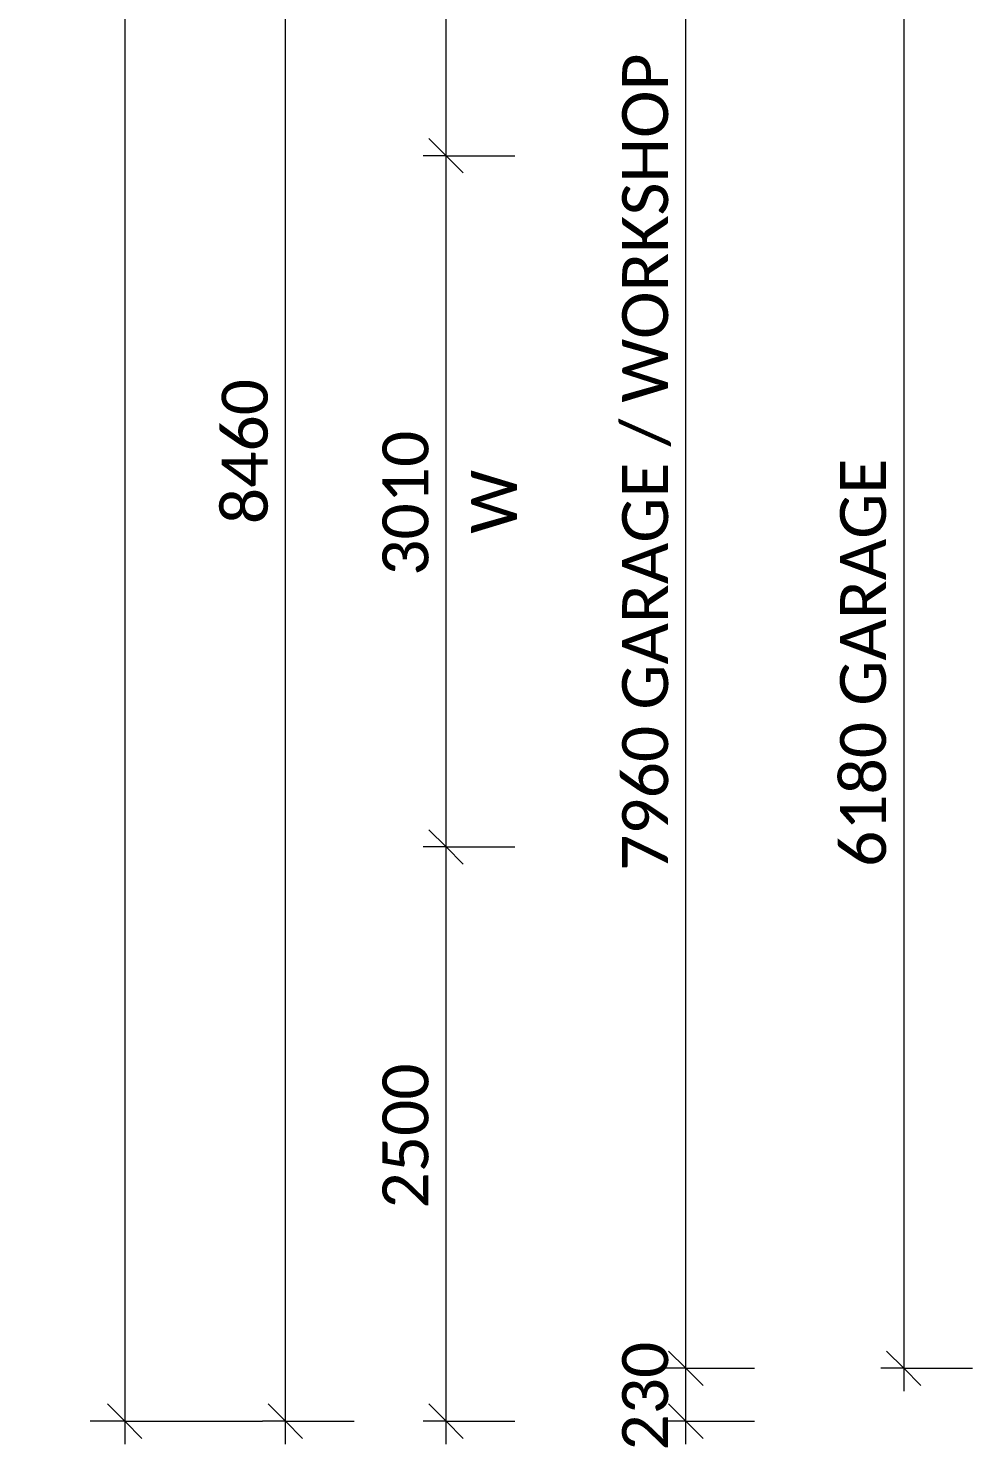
# Model space of a CAD drawing. Header units: millimetres. Extents: x 20072 to 46909, y 1130 to 33990.
# Drawn here: x 20072 to 24184, y 7151 to 13344 of the extents above; entities that cross this region are included whole.
import ezdxf

# ---------------------------------------------------------------- set-up
doc = ezdxf.new("R2010")
doc.units = ezdxf.units.MM
doc.layers.add('A-ANNO-DIMS', color=211, linetype='Continuous', lineweight=9)
doc.layers.add('A-ANNO-DIMS-100', color=211, linetype='Continuous', lineweight=9)
doc.styles.add('Calibri_4', font='calibri.ttf', dxfattribs={"height": 300})
doc.styles.add('Calibri_5', font='calibri.ttf', dxfattribs={"height": 200})
doc.dimstyles.new('2_0mm_Calibrii', dxfattribs={"dimscale": 304.8, "dimtxt": 235.469685, "dimasz": 0.492126, "dimexe": 0.328084, "dimexo": 0.0625, "dimgap": 0, "dimtad": 1, "dimdec": 0, "dimzin": 0, "dimdsep": 46, "dimtxsty": 'Calibri_5', "dimblk1": 'OBLIQUE', "dimblk2": 'OBLIQUE', "dimsah": 1, "dimcen": 0.09, "dimdle": 0.328084, "dimazin": 0, "dimtfac": 1, "dimtdec": 4, "dimtix": 1, "dimtmove": 0, "dimatfit": 3, "dimfxl": 0.984252, "dimfxlon": 1, "dimtvp": 1, "dimtolj": 1, "dimtzin": 0, "dimarcsym": 2})
doc.dimstyles.new('3_0mm_CALIBRI', dxfattribs={"dimscale": 304.8, "dimtxt": 353.204527, "dimasz": 0.492126, "dimexe": 0.492126, "dimexo": 0.0625, "dimgap": 0, "dimtad": 1, "dimdec": 0, "dimzin": 0, "dimdsep": 46, "dimtxsty": 'Calibri_4', "dimblk1": 'OBLIQUE', "dimblk2": 'OBLIQUE', "dimsah": 1, "dimcen": 0.09, "dimdle": 0.328084, "dimazin": 0, "dimtfac": 1, "dimtdec": 4, "dimtix": 1, "dimtmove": 0, "dimatfit": 3, "dimfxl": 1.968504, "dimfxlon": 1, "dimtvp": 1, "dimtolj": 1, "dimtzin": 0, "dimarcsym": 2})

# ---------------------------------------------------------------- blocks, each defined once
blk = doc.blocks.new('DIMBLOCK9-2_ MID GROUND FLOOR')
at = {"layer": 'A-ANNO-DIMS-100'}
for p, q in [((20490.8, 28299.5), (20415.8, 28374.5)), ((20490.8, 28399.5), (20490.8, 7179.5)), ((20490.8, 28299.5), (20340.8, 28299.5)), ((20490.8, 28299.5), (20565.8, 28224.5)), ((20490.8, 28299.5), (21090.8, 28299.5)), ((20490.8, 7279.5), (20415.8, 7354.5)), ((20490.8, 7279.5), (20340.8, 7279.5)), ((20490.8, 7279.5), (20565.8, 7204.5)), ((20490.8, 7279.5), (21090.8, 7279.5))]:
    blk.add_line(p, q, dxfattribs=at)
at = {"layer": 'A-ANNO-DIMS-100', "color": 0, "insert": (20075, 17181.5), "char_height": 300, "width": 1459.14, "attachment_point": 1, "rotation": 90, "line_spacing_factor": 1.158048, "style": 'Calibri_4'}
blk.add_mtext('21020', dxfattribs=at)
blk = doc.blocks.new('_Oblique')
at = {"color": 0, "linetype": 'ByBlock', "lineweight": -2}
blk.add_line((-0.5, -0.5), (0.5, 0.5), dxfattribs=at)
blk = doc.blocks.new('DIMBLOCK10-2_ MID GROUND FLOOR')
at = {"layer": 'A-ANNO-DIMS-100'}
for p, q in [((21190.8, 15739.5), (21115.8, 15814.5)), ((21190.8, 15739.5), (21090.8, 15739.5)), ((21190.8, 7179.5), (21190.8, 15739.5)), ((21190.8, 15739.5), (21265.8, 15664.5)), ((21190.8, 15739.5), (21490.8, 15739.5)), ((21190.8, 7279.5), (21115.8, 7354.5)), ((21190.8, 7279.5), (21090.8, 7279.5)), ((21190.8, 7279.5), (21265.8, 7204.5)), ((21190.8, 7279.5), (21490.8, 7279.5))]:
    blk.add_line(p, q, dxfattribs=at)
at = {"layer": 'A-ANNO-DIMS-100', "color": 0, "insert": (20913.6, 11185.2), "char_height": 200, "width": 778.208, "attachment_point": 1, "rotation": 90, "line_spacing_factor": 1.158048, "style": 'Calibri_5'}
blk.add_mtext('8460', dxfattribs=at)
blk = doc.blocks.new('DIMBLOCK28-2_ MID GROUND FLOOR')
at = {"layer": 'A-ANNO-DIMS-100'}
for p, q in [((21890.8, 9779.5), (21815.8, 9854.5)), ((21890.8, 9779.5), (21790.8, 9779.5)), ((21890.8, 7179.5), (21890.8, 9779.5)), ((21890.8, 9779.5), (21965.8, 9704.5)), ((21890.8, 9779.5), (22190.8, 9779.5)), ((21890.8, 7279.5), (21815.8, 7354.5)), ((21890.8, 7279.5), (21790.8, 7279.5)), ((21890.8, 7279.5), (21965.8, 7204.5)), ((21890.8, 7279.5), (22190.8, 7279.5))]:
    blk.add_line(p, q, dxfattribs=at)
at = {"layer": 'A-ANNO-DIMS-100', "color": 0, "insert": (21613.6, 8205.2), "char_height": 200, "width": 778.208, "attachment_point": 1, "rotation": 90, "line_spacing_factor": 1.158048, "style": 'Calibri_5'}
blk.add_mtext('2500', dxfattribs=at)
blk = doc.blocks.new('DIMBLOCK29-2_ MID GROUND FLOOR')
at = {"layer": 'A-ANNO-DIMS-100'}
for p, q in [((21890.8, 12789.5), (21815.8, 12864.5)), ((21890.8, 12789.5), (21790.8, 12789.5)), ((21890.8, 9779.5), (21890.8, 12789.5)), ((21890.8, 12789.5), (21965.8, 12714.5)), ((21890.8, 12789.5), (22190.8, 12789.5)), ((21890.8, 9779.5), (21815.8, 9854.5)), ((21890.8, 9779.5), (21790.8, 9779.5)), ((21890.8, 9779.5), (21965.8, 9704.5)), ((21890.8, 9779.5), (22190.8, 9779.5))]:
    blk.add_line(p, q, dxfattribs=at)
at = {"layer": 'A-ANNO-DIMS-100', "color": 0, "char_height": 200, "attachment_point": 1, "rotation": 90, "line_spacing_factor": 1.158048, "style": 'Calibri_5'}
for s, insert, width in [('3010', (21613.6, 10960.2), 778.208), ('W', (21999.6, 11143.6), 338.15)]:
    blk.add_mtext(s, dxfattribs=dict(at, insert=insert, width=width))
blk = doc.blocks.new('DIMBLOCK30-2_ MID GROUND FLOOR')
at = {"layer": 'A-ANNO-DIMS-100'}
for p, q in [((21890.8, 15939.5), (21815.8, 16014.5)), ((21890.8, 15939.5), (21790.8, 15939.5)), ((21890.8, 12789.5), (21890.8, 15939.5)), ((21890.8, 15939.5), (21965.8, 15864.5)), ((21890.8, 15939.5), (22190.8, 15939.5)), ((21890.8, 12789.5), (21815.8, 12864.5)), ((21890.8, 12789.5), (21790.8, 12789.5)), ((21890.8, 12789.5), (21965.8, 12714.5)), ((21890.8, 12789.5), (22190.8, 12789.5))]:
    blk.add_line(p, q, dxfattribs=at)
at = {"layer": 'A-ANNO-DIMS-100', "color": 0, "insert": (21613.6, 14040.2), "char_height": 200, "width": 778.208, "attachment_point": 1, "rotation": 90, "line_spacing_factor": 1.158048, "style": 'Calibri_5'}
blk.add_mtext('3150', dxfattribs=at)
blk = doc.blocks.new('DIMBLOCK39-2_ MID GROUND FLOOR')
at = {"layer": 'A-ANNO-DIMS-100'}
for p, q in [((22934.9, 7509.5), (22859.9, 7584.5)), ((22934.9, 7509.5), (22834.9, 7509.5)), ((22934.9, 7179.5), (22934.9, 7509.5)), ((22934.9, 7509.5), (23009.9, 7434.5)), ((22934.9, 7509.5), (23234.9, 7509.5)), ((22934.9, 7279.5), (22859.9, 7354.5)), ((22934.9, 7279.5), (22834.9, 7279.5)), ((22934.9, 7279.5), (23009.9, 7204.5)), ((22934.9, 7279.5), (23234.9, 7279.5))]:
    blk.add_line(p, q, dxfattribs=at)
at = {"layer": 'A-ANNO-DIMS-100', "color": 0, "insert": (22657.7, 7151.3), "char_height": 200, "width": 583.656, "attachment_point": 1, "rotation": 90, "line_spacing_factor": 1.158048, "style": 'Calibri_5'}
blk.add_mtext('230', dxfattribs=at)
blk = doc.blocks.new('DIMBLOCK40-2_ MID GROUND FLOOR')
at = {"layer": 'A-ANNO-DIMS-100'}
for p, q in [((22934.9, 15469.5), (22859.9, 15544.5)), ((22934.9, 15469.5), (22834.9, 15469.5)), ((22934.9, 7509.5), (22934.9, 15469.5)), ((22934.9, 15469.5), (23009.9, 15394.5)), ((22934.9, 15469.5), (23234.9, 15469.5)), ((22934.9, 7509.5), (22859.9, 7584.5)), ((22934.9, 7509.5), (22834.9, 7509.5)), ((22934.9, 7509.5), (23009.9, 7434.5)), ((22934.9, 7509.5), (23234.9, 7509.5))]:
    blk.add_line(p, q, dxfattribs=at)
at = {"layer": 'A-ANNO-DIMS-100', "color": 0, "insert": (22657.7, 9675.2), "char_height": 200, "width": 4354.259, "attachment_point": 1, "rotation": 90, "line_spacing_factor": 1.158048, "style": 'Calibri_5'}
blk.add_mtext('7960 GARAGE / WORKSHOP', dxfattribs=at)
blk = doc.blocks.new('DIMBLOCK61-2_ MID GROUND FLOOR')
at = {"layer": 'A-ANNO-DIMS-100'}
for p, q in [((23884.1, 13689.5), (23809.1, 13764.5)), ((23884.1, 13689.5), (23784.1, 13689.5)), ((23884.1, 13689.5), (23884.1, 7409.5)), ((23884.1, 13689.5), (23959.1, 13614.5)), ((23884.1, 13689.5), (24184.1, 13689.5)), ((23884.1, 7509.5), (23809.1, 7584.5)), ((23884.1, 7509.5), (23784.1, 7509.5)), ((23884.1, 7509.5), (23959.1, 7434.5)), ((23884.1, 7509.5), (24184.1, 7509.5))]:
    blk.add_line(p, q, dxfattribs=at)
at = {"layer": 'A-ANNO-DIMS-100', "color": 0, "insert": (23606.9, 9692.3), "char_height": 200, "width": 2177.13, "attachment_point": 1, "rotation": 90, "line_spacing_factor": 1.158048, "style": 'Calibri_5'}
blk.add_mtext('6180 GARAGE', dxfattribs=at)

msp = doc.modelspace()

# ---------------------------------------------------------------- dimensions: what is measured, and where the dimension line sits
at = {"layer": 'A-ANNO-DIMS'}
for base, p1, p2, dimstyle, override, picture, middle in [((20490.8, 7279.5), (21090.8, 28299.5), (21090.8, 7279.5), '3_0mm_CALIBRI', {"dimpost": '<>', "dimfxl": 21019.999999}, 'DIMBLOCK9-2_ MID GROUND FLOOR', (20337.1, 17789.5)), ((21890.8, 15939.5), (22190.8, 12789.5), (22190.8, 15939.5), '2_0mm_Calibrii', {"dimpost": '<>', "dimfxl": 3150.000001}, 'DIMBLOCK30-2_ MID GROUND FLOOR', (21788.3, 14364.5)), ((21190.8, 15739.5), (21490.8, 7279.5), (21490.8, 15739.5), '2_0mm_Calibrii', {"dimpost": '<>', "dimfxl": 8460}, 'DIMBLOCK10-2_ MID GROUND FLOOR', (21088.3, 11509.5)), ((22934.9, 15469.5), (23234.9, 7509.5), (23234.9, 15469.5), '2_0mm_Calibrii', {"dimpost": '<>GARAGE / WORKSHOP', "dimfxl": 7960}, 'DIMBLOCK40-2_ MID GROUND FLOOR', (22800.2, 11489.5)), ((23884.1, 7509.5), (24184.1, 13689.5), (24184.1, 7509.5), '2_0mm_Calibrii', {"dimpost": '<>GARAGE', "dimfxl": 6180}, 'DIMBLOCK61-2_ MID GROUND FLOOR', (23781.6, 10599.5)), ((21890.8, 9779.5), (22190.8, 7279.5), (22190.8, 9779.5), '2_0mm_Calibrii', {"dimpost": '<>', "dimfxl": 2500}, 'DIMBLOCK28-2_ MID GROUND FLOOR', (21788.3, 8529.5)), ((22934.9, 7509.5), (23234.9, 7279.5), (23234.9, 7509.5), '2_0mm_Calibrii', {"dimpost": '<>', "dimfxl": 230}, 'DIMBLOCK39-2_ MID GROUND FLOOR', (22832.4, 7394.5))]:
    dim = msp.add_linear_dim(base=base, p1=p1, p2=p2, angle=90, dimstyle=dimstyle, override=override, dxfattribs=at)
    dim.commit()
    dim.dimension.update_dxf_attribs({"geometry": picture, "text_midpoint": middle})
dim = msp.add_linear_dim(base=(21890.8, 12789.5), p1=(22190.8, 9779.5), p2=(22190.8, 12789.5), angle=90, text='<>\\XW', dimstyle='2_0mm_Calibrii', override={"dimpost": '<>', "dimfxl": 3010}, dxfattribs=at)
dim.commit()
dim.dimension.update_dxf_attribs({"geometry": 'DIMBLOCK29-2_ MID GROUND FLOOR', "text_midpoint": (21890.8, 11284.5)})

doc.saveas('drawing.dxf')
